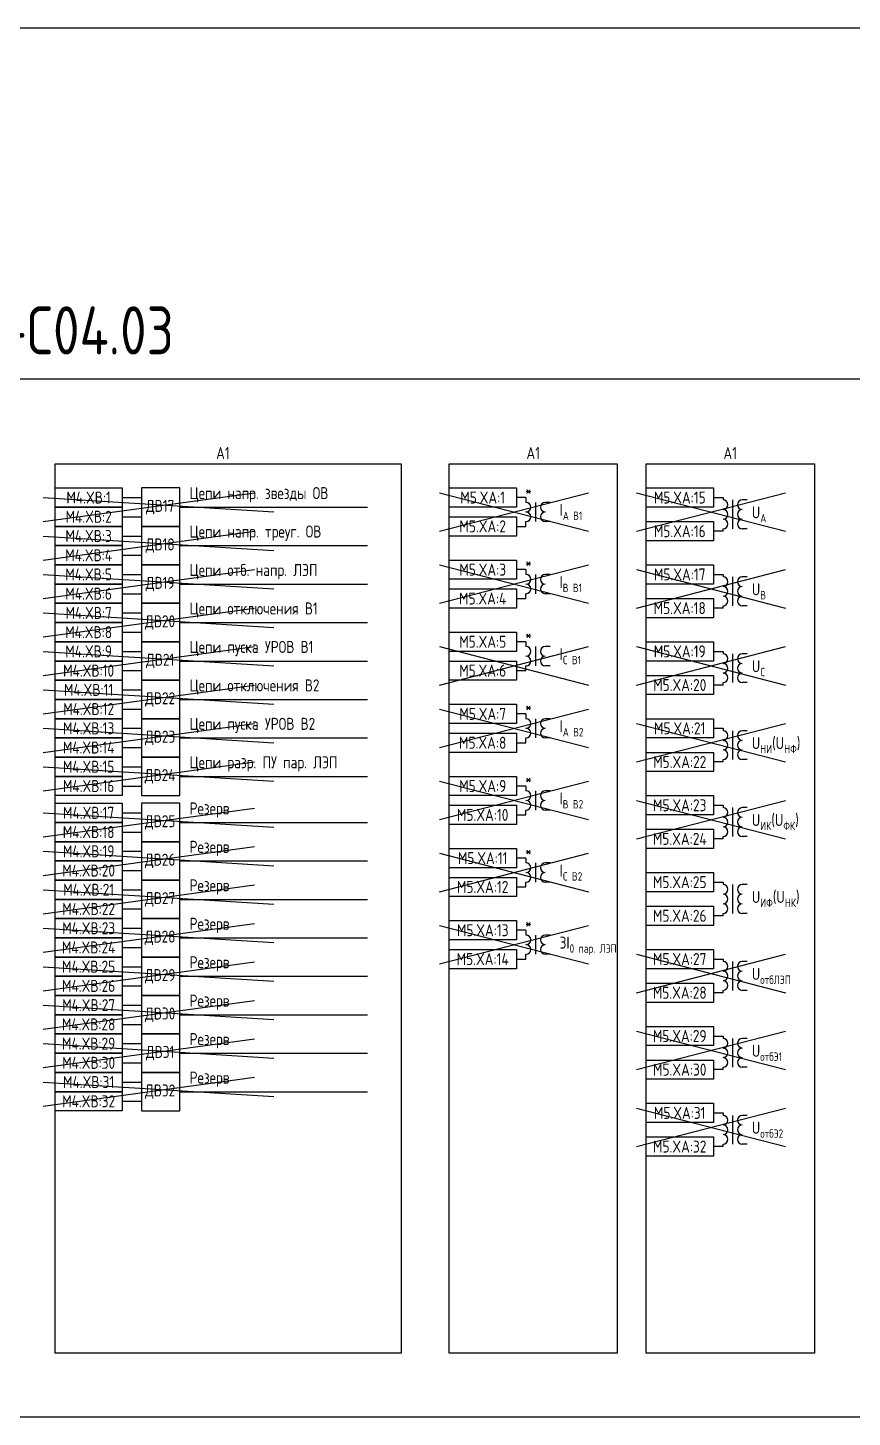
# Model space of a CAD drawing. Header units: millimetres. Extents: x -1036 to 2871, y -90 to 586.
# Drawn here: x -591.5 to -420, y 297 to 586 of the extents above; entities that cross this region are included whole.
import ezdxf

# ---------------------------------------------------------------- set-up
doc = ezdxf.new("R2010")
doc.units = ezdxf.units.MM
doc.styles.add('Gost_type_A', font='GOST_A.TTF')

msp = doc.modelspace()

# ---------------------------------------------------------------- linework, layer by layer
at = {"color": 6}
for p, q in [((-588.36, 483.29), (-544.36, 489.29)), ((-505.88, 489.29), (-474.88, 481.29)), ((-505.88, 481.29), (-474.88, 489.29)), ((-464.88, 489.29), (-433.88, 481.29)), ((-464.88, 481.29), (-433.88, 489.29)), ((-588.36, 488.29), (-540.36, 485.29)), ((-588.36, 475.29), (-544.36, 481.29)), ((-588.36, 480.29), (-540.36, 477.29)), ((-505.88, 474.29), (-474.88, 466.29)), ((-505.88, 466.29), (-474.88, 474.29)), ((-588.36, 467.29), (-544.36, 473.29)), ((-588.36, 472.29), (-540.36, 469.29)), ((-464.88, 473.29), (-433.88, 465.29)), ((-464.88, 465.29), (-433.88, 473.29)), ((-588.36, 459.29), (-544.36, 465.29)), ((-588.36, 464.29), (-540.36, 461.29)), ((-588.36, 451.29), (-544.36, 457.29)), ((-505.88, 457.29), (-474.88, 449.29)), ((-505.88, 449.29), (-474.88, 457.29)), ((-464.88, 457.29), (-433.88, 449.29)), ((-464.88, 449.29), (-433.88, 457.29)), ((-588.36, 456.29), (-540.36, 453.29)), ((-588.36, 443.29), (-544.36, 449.29)), ((-588.36, 448.29), (-540.36, 445.29)), ((-505.88, 444.29), (-474.88, 436.29)), ((-505.88, 436.29), (-474.88, 444.29)), ((-588.36, 435.29), (-544.36, 441.29)), ((-588.36, 440.29), (-540.36, 437.29)), ((-464.88, 441.29), (-433.88, 433.29)), ((-464.88, 433.29), (-433.88, 441.29)), ((-588.36, 427.29), (-544.36, 433.29)), ((-588.36, 432.29), (-540.36, 429.29)), ((-505.88, 429.29), (-474.88, 421.29)), ((-505.88, 421.29), (-474.88, 429.29)), ((-464.88, 425.29), (-433.88, 417.29)), ((-464.88, 417.29), (-433.88, 425.29)), ((-505.88, 414.29), (-474.88, 406.29)), ((-505.88, 406.29), (-474.88, 414.29)), ((-505.88, 399.29), (-474.88, 391.29)), ((-505.88, 391.29), (-474.88, 399.29)), ((-464.88, 393.29), (-433.88, 385.29)), ((-464.88, 385.29), (-433.88, 393.29))]:
    msp.add_line(p, q, dxfattribs=at)
for p, q in [((-571.88, 488.29), (-567.88, 488.29)), ((-559.88, 486.29), (-520.88, 486.29)), ((-487.88, 488.29), (-489.88, 488.29)), ((-571.88, 484.29), (-567.88, 484.29)), ((-571.88, 480.29), (-567.88, 480.29)), ((-489.88, 482.29), (-487.88, 482.29)), ((-559.88, 478.29), (-520.88, 478.29)), ((-571.88, 476.29), (-567.88, 476.29)), ((-571.88, 472.29), (-567.88, 472.29)), ((-487.88, 473.29), (-489.88, 473.29)), ((-571.88, 468.29), (-567.88, 468.29)), ((-559.88, 470.29), (-520.88, 470.29)), ((-489.88, 467.29), (-487.88, 467.29)), ((-571.88, 464.29), (-567.88, 464.29)), ((-571.88, 460.29), (-567.88, 460.29)), ((-559.88, 462.29), (-520.88, 462.29)), ((-487.88, 458.29), (-489.88, 458.29)), ((-571.88, 456.29), (-567.88, 456.29)), ((-559.88, 454.29), (-520.88, 454.29)), ((-571.88, 452.29), (-567.88, 452.29)), ((-489.88, 452.29), (-487.88, 452.29)), ((-571.88, 448.29), (-567.88, 448.29)), ((-559.88, 446.29), (-520.88, 446.29)), ((-571.88, 444.29), (-567.88, 444.29)), ((-487.88, 443.29), (-489.88, 443.29)), ((-571.88, 440.29), (-567.88, 440.29)), ((-559.88, 438.29), (-520.88, 438.29)), ((-489.88, 437.29), (-487.88, 437.29)), ((-571.88, 436.29), (-567.88, 436.29)), ((-571.88, 432.29), (-567.88, 432.29)), ((-571.88, 428.29), (-567.88, 428.29)), ((-559.88, 430.29), (-520.88, 430.29)), ((-487.88, 428.29), (-489.88, 428.29)), ((-571.88, 422.71), (-567.88, 422.71)), ((-489.88, 422.29), (-487.88, 422.29)), ((-559.88, 420.71), (-520.88, 420.71)), ((-571.88, 418.71), (-567.88, 418.71)), ((-571.88, 414.71), (-567.88, 414.71)), ((-487.88, 413.29), (-489.88, 413.29)), ((-571.88, 410.71), (-567.88, 410.71)), ((-559.88, 412.71), (-520.88, 412.71)), ((-571.88, 406.71), (-567.88, 406.71)), ((-559.88, 404.71), (-520.88, 404.71)), ((-489.88, 407.29), (-487.88, 407.29)), ((-571.88, 402.71), (-567.88, 402.71)), ((-571.88, 398.71), (-567.88, 398.71)), ((-559.88, 396.71), (-520.88, 396.71)), ((-487.88, 398.29), (-489.88, 398.29)), ((-571.88, 394.71), (-567.88, 394.71)), ((-571.88, 390.71), (-567.88, 390.71)), ((-489.88, 392.29), (-487.88, 392.29)), ((-559.88, 388.71), (-520.88, 388.71)), ((-571.88, 386.71), (-567.88, 386.71)), ((-571.88, 382.71), (-567.88, 382.71)), ((-571.88, 378.71), (-567.88, 378.71)), ((-559.88, 380.71), (-520.88, 380.71)), ((-571.88, 374.71), (-567.88, 374.71)), ((-571.88, 370.71), (-567.88, 370.71)), ((-559.88, 372.71), (-520.88, 372.71)), ((-571.88, 366.71), (-567.88, 366.71)), ((-559.88, 364.71), (-520.88, 364.71)), ((-571.88, 362.71), (-567.88, 362.71))]:
    msp.add_line(p, q)
at = {"ltscale": 4}
for p, q in [((-487.88, 488.29), (-487.88, 487.29)), ((-487.88, 487.79), (-487.88, 487.29)), ((-485.88, 487.29), (-485.88, 483.29)), ((-485.88, 487.29), (-485.88, 483.29)), ((-482.88, 487.29), (-483.88, 487.29)), ((-482.88, 487.29), (-483.88, 487.29)), ((-448.88, 488.29), (-446.88, 488.29)), ((-446.88, 488.29), (-446.88, 487.79)), ((-446.88, 488.29), (-446.88, 487.79)), ((-444.88, 487.79), (-444.88, 483.79)), ((-444.88, 485.79), (-444.88, 481.79)), ((-441.88, 487.79), (-442.88, 487.79)), ((-487.88, 482.29), (-487.88, 483.29)), ((-482.88, 483.29), (-483.88, 483.29)), ((-482.88, 483.29), (-483.88, 483.29)), ((-446.88, 481.29), (-448.88, 481.29)), ((-446.88, 481.29), (-446.88, 481.79)), ((-441.88, 481.79), (-442.88, 481.79)), ((-487.88, 473.29), (-487.88, 472.29)), ((-487.88, 472.79), (-487.88, 472.29)), ((-485.88, 472.29), (-485.88, 468.29)), ((-485.88, 472.29), (-485.88, 468.29)), ((-482.88, 472.29), (-483.88, 472.29)), ((-482.88, 472.29), (-483.88, 472.29)), ((-448.88, 472.29), (-446.88, 472.29)), ((-446.88, 472.29), (-446.88, 471.79)), ((-446.88, 472.29), (-446.88, 471.79)), ((-444.88, 471.79), (-444.88, 467.79)), ((-441.88, 471.79), (-442.88, 471.79)), ((-487.88, 467.29), (-487.88, 468.29)), ((-482.88, 468.29), (-483.88, 468.29)), ((-482.88, 468.29), (-483.88, 468.29)), ((-444.88, 469.79), (-444.88, 465.79)), ((-446.88, 465.29), (-446.88, 465.79)), ((-441.88, 465.79), (-442.88, 465.79)), ((-446.88, 465.29), (-448.88, 465.29)), ((-487.88, 458.29), (-487.88, 457.29)), ((-487.88, 457.79), (-487.88, 457.29)), ((-485.88, 457.29), (-485.88, 453.29)), ((-485.88, 457.29), (-485.88, 453.29)), ((-482.88, 457.29), (-483.88, 457.29)), ((-482.88, 457.29), (-483.88, 457.29)), ((-448.88, 456.29), (-446.88, 456.29)), ((-446.88, 456.29), (-446.88, 455.79)), ((-446.88, 456.29), (-446.88, 455.79)), ((-444.88, 455.79), (-444.88, 451.79)), ((-444.88, 453.79), (-444.88, 449.79)), ((-441.88, 455.79), (-442.88, 455.79)), ((-487.88, 452.29), (-487.88, 453.29)), ((-482.88, 453.29), (-483.88, 453.29)), ((-482.88, 453.29), (-483.88, 453.29)), ((-446.88, 449.29), (-448.88, 449.29)), ((-446.88, 449.29), (-446.88, 449.79)), ((-441.88, 449.79), (-442.88, 449.79)), ((-487.88, 443.29), (-487.88, 442.29)), ((-487.88, 442.79), (-487.88, 442.29)), ((-485.88, 442.29), (-485.88, 438.29)), ((-485.88, 442.29), (-485.88, 438.29)), ((-482.88, 442.29), (-483.88, 442.29)), ((-482.88, 442.29), (-483.88, 442.29)), ((-448.88, 440.29), (-446.88, 440.29)), ((-446.88, 440.29), (-446.88, 439.79)), ((-446.88, 440.29), (-446.88, 439.79)), ((-444.88, 439.79), (-444.88, 435.79)), ((-441.88, 439.79), (-442.88, 439.79)), ((-487.88, 437.29), (-487.88, 438.29)), ((-482.88, 438.29), (-483.88, 438.29)), ((-482.88, 438.29), (-483.88, 438.29)), ((-444.88, 437.79), (-444.88, 433.79)), ((-446.88, 433.29), (-446.88, 433.79)), ((-441.88, 433.79), (-442.88, 433.79)), ((-446.88, 433.29), (-448.88, 433.29)), ((-487.88, 428.29), (-487.88, 427.29)), ((-487.88, 427.79), (-487.88, 427.29)), ((-485.88, 427.29), (-485.88, 423.29)), ((-485.88, 427.29), (-485.88, 423.29)), ((-482.88, 427.29), (-483.88, 427.29)), ((-482.88, 427.29), (-483.88, 427.29)), ((-487.88, 422.29), (-487.88, 423.29)), ((-482.88, 423.29), (-483.88, 423.29)), ((-482.88, 423.29), (-483.88, 423.29)), ((-448.88, 424.29), (-446.88, 424.29)), ((-446.88, 424.29), (-446.88, 423.79)), ((-446.88, 424.29), (-446.88, 423.79)), ((-444.88, 423.79), (-444.88, 419.79)), ((-441.88, 423.79), (-442.88, 423.79)), ((-444.88, 421.79), (-444.88, 417.79)), ((-446.88, 417.29), (-448.88, 417.29)), ((-446.88, 417.29), (-446.88, 417.79)), ((-441.88, 417.79), (-442.88, 417.79)), ((-487.88, 413.29), (-487.88, 412.29)), ((-487.88, 412.79), (-487.88, 412.29)), ((-485.88, 412.29), (-485.88, 408.29)), ((-485.88, 412.29), (-485.88, 408.29)), ((-482.88, 412.29), (-483.88, 412.29)), ((-482.88, 412.29), (-483.88, 412.29)), ((-487.88, 407.29), (-487.88, 408.29)), ((-482.88, 408.29), (-483.88, 408.29)), ((-482.88, 408.29), (-483.88, 408.29)), ((-448.88, 408.29), (-446.88, 408.29)), ((-446.88, 408.29), (-446.88, 407.79)), ((-446.88, 408.29), (-446.88, 407.79)), ((-444.88, 407.79), (-444.88, 403.79)), ((-441.88, 407.79), (-442.88, 407.79)), ((-444.88, 405.79), (-444.88, 401.79)), ((-446.88, 401.29), (-446.88, 401.79)), ((-441.88, 401.79), (-442.88, 401.79)), ((-446.88, 401.29), (-448.88, 401.29)), ((-487.88, 398.29), (-487.88, 397.29)), ((-487.88, 397.79), (-487.88, 397.29)), ((-485.88, 397.29), (-485.88, 393.29)), ((-485.88, 397.29), (-485.88, 393.29)), ((-482.88, 397.29), (-483.88, 397.29)), ((-482.88, 397.29), (-483.88, 397.29)), ((-487.88, 392.29), (-487.88, 393.29)), ((-482.88, 393.29), (-483.88, 393.29)), ((-482.88, 393.29), (-483.88, 393.29)), ((-448.88, 392.29), (-446.88, 392.29)), ((-446.88, 392.29), (-446.88, 391.79)), ((-446.88, 392.29), (-446.88, 391.79)), ((-444.88, 391.79), (-444.88, 387.79)), ((-441.88, 391.79), (-442.88, 391.79)), ((-444.88, 389.79), (-444.88, 385.79)), ((-446.88, 385.29), (-448.88, 385.29)), ((-446.88, 385.29), (-446.88, 385.79)), ((-441.88, 385.79), (-442.88, 385.79)), ((-448.88, 376.29), (-446.88, 376.29)), ((-446.88, 376.29), (-446.88, 375.79)), ((-446.88, 376.29), (-446.88, 375.79)), ((-444.88, 375.79), (-444.88, 371.79)), ((-441.88, 375.79), (-442.88, 375.79)), ((-444.88, 373.79), (-444.88, 369.79)), ((-446.88, 369.29), (-448.88, 369.29)), ((-446.88, 369.29), (-446.88, 369.79)), ((-441.88, 369.79), (-442.88, 369.79)), ((-448.88, 360.29), (-446.88, 360.29)), ((-446.88, 360.29), (-446.88, 359.79)), ((-446.88, 360.29), (-446.88, 359.79)), ((-444.88, 359.79), (-444.88, 355.79)), ((-441.88, 359.79), (-442.88, 359.79)), ((-444.88, 357.79), (-444.88, 353.79)), ((-446.88, 353.29), (-448.88, 353.29)), ((-446.88, 353.29), (-446.88, 353.79)), ((-441.88, 353.79), (-442.88, 353.79))]:
    msp.add_line(p, q, dxfattribs=at)
at = {"color": 3}
for p, q in [((-588.36, 417.71), (-544.36, 423.71)), ((-588.36, 422.71), (-540.36, 419.71)), ((-588.36, 409.71), (-544.36, 415.71)), ((-588.36, 414.71), (-540.36, 411.71)), ((-588.36, 401.71), (-544.36, 407.71)), ((-588.36, 406.71), (-540.36, 403.71)), ((-588.36, 393.71), (-544.36, 399.71)), ((-588.36, 398.71), (-540.36, 395.71)), ((-588.36, 385.71), (-544.36, 391.71)), ((-588.36, 390.71), (-540.36, 387.71)), ((-588.36, 377.71), (-544.36, 383.71)), ((-588.36, 382.71), (-540.36, 379.71)), ((-588.36, 369.71), (-544.36, 375.71)), ((-464.88, 377.29), (-433.88, 369.29)), ((-464.88, 369.29), (-433.88, 377.29)), ((-588.36, 374.71), (-540.36, 371.71)), ((-588.36, 361.71), (-544.36, 367.71)), ((-588.36, 366.71), (-540.36, 363.71)), ((-464.88, 361.29), (-433.88, 353.29)), ((-464.88, 353.29), (-433.88, 361.29))]:
    msp.add_line(p, q, dxfattribs=at)
for points in [[(-1036, 586), (2871, 586), (2871, -90), (-1036, -90)], [(-840, 513), (-276.11, 513), (-276.11, 297), (-840, 297)], [(-585.88, 495.29), (-513.88, 495.29), (-513.88, 310.29), (-585.88, 310.29)], [(-503.88, 495.29), (-468.88, 495.29), (-468.88, 310.29), (-503.88, 310.29)], [(-462.88, 495.29), (-427.88, 495.29), (-427.88, 310.29), (-462.88, 310.29)], [(-585.88, 490.29), (-571.88, 490.29), (-571.88, 486.29), (-585.88, 486.29)], [(-503.88, 490.29), (-489.88, 490.29), (-489.88, 486.29), (-503.88, 486.29)], [(-462.88, 490.29), (-448.88, 490.29), (-448.88, 486.29), (-462.88, 486.29)], [(-585.88, 486.29), (-571.88, 486.29), (-571.88, 482.29), (-585.88, 482.29)], [(-503.88, 484.29), (-489.88, 484.29), (-489.88, 480.29), (-503.88, 480.29)], [(-462.88, 483.29), (-448.88, 483.29), (-448.88, 479.29), (-462.88, 479.29)], [(-585.88, 482.29), (-571.88, 482.29), (-571.88, 478.29), (-585.88, 478.29)], [(-585.88, 478.29), (-571.88, 478.29), (-571.88, 474.29), (-585.88, 474.29)], [(-585.88, 474.29), (-571.88, 474.29), (-571.88, 470.29), (-585.88, 470.29)], [(-503.88, 475.29), (-489.88, 475.29), (-489.88, 471.29), (-503.88, 471.29)], [(-462.88, 474.29), (-448.88, 474.29), (-448.88, 470.29), (-462.88, 470.29)], [(-585.88, 470.29), (-571.88, 470.29), (-571.88, 466.29), (-585.88, 466.29)], [(-503.88, 469.29), (-489.88, 469.29), (-489.88, 465.29), (-503.88, 465.29)], [(-585.88, 466.29), (-571.88, 466.29), (-571.88, 462.29), (-585.88, 462.29)], [(-462.88, 467.29), (-448.88, 467.29), (-448.88, 463.29), (-462.88, 463.29)], [(-585.88, 462.29), (-571.88, 462.29), (-571.88, 458.29), (-585.88, 458.29)], [(-503.88, 460.29), (-489.88, 460.29), (-489.88, 456.29), (-503.88, 456.29)], [(-585.88, 458.29), (-571.88, 458.29), (-571.88, 454.29), (-585.88, 454.29)], [(-462.88, 458.29), (-448.88, 458.29), (-448.88, 454.29), (-462.88, 454.29)], [(-585.88, 454.29), (-571.88, 454.29), (-571.88, 450.29), (-585.88, 450.29)], [(-503.88, 454.29), (-489.88, 454.29), (-489.88, 450.29), (-503.88, 450.29)], [(-462.88, 451.29), (-448.88, 451.29), (-448.88, 447.29), (-462.88, 447.29)], [(-585.88, 450.29), (-571.88, 450.29), (-571.88, 446.29), (-585.88, 446.29)], [(-585.88, 446.29), (-571.88, 446.29), (-571.88, 442.29), (-585.88, 442.29)], [(-503.88, 445.29), (-489.88, 445.29), (-489.88, 441.29), (-503.88, 441.29)], [(-585.88, 442.29), (-571.88, 442.29), (-571.88, 438.29), (-585.88, 438.29)], [(-462.88, 442.29), (-448.88, 442.29), (-448.88, 438.29), (-462.88, 438.29)], [(-503.88, 439.29), (-489.88, 439.29), (-489.88, 435.29), (-503.88, 435.29)], [(-585.88, 438.29), (-571.88, 438.29), (-571.88, 434.29), (-585.88, 434.29)], [(-585.88, 434.29), (-571.88, 434.29), (-571.88, 430.29), (-585.88, 430.29)], [(-462.88, 435.29), (-448.88, 435.29), (-448.88, 431.29), (-462.88, 431.29)], [(-585.88, 430.29), (-571.88, 430.29), (-571.88, 426.29), (-585.88, 426.29)], [(-503.88, 430.29), (-489.88, 430.29), (-489.88, 426.29), (-503.88, 426.29)], [(-462.88, 426.29), (-448.88, 426.29), (-448.88, 422.29), (-462.88, 422.29)], [(-585.88, 424.71), (-571.88, 424.71), (-571.88, 420.71), (-585.88, 420.71)], [(-503.88, 424.29), (-489.88, 424.29), (-489.88, 420.29), (-503.88, 420.29)], [(-585.88, 420.71), (-571.88, 420.71), (-571.88, 416.71), (-585.88, 416.71)], [(-462.88, 419.29), (-448.88, 419.29), (-448.88, 415.29), (-462.88, 415.29)], [(-585.88, 416.71), (-571.88, 416.71), (-571.88, 412.71), (-585.88, 412.71)], [(-503.88, 415.29), (-489.88, 415.29), (-489.88, 411.29), (-503.88, 411.29)], [(-585.88, 412.71), (-571.88, 412.71), (-571.88, 408.71), (-585.88, 408.71)], [(-585.88, 408.71), (-571.88, 408.71), (-571.88, 404.71), (-585.88, 404.71)], [(-503.88, 409.29), (-489.88, 409.29), (-489.88, 405.29), (-503.88, 405.29)], [(-462.88, 410.29), (-448.88, 410.29), (-448.88, 406.29), (-462.88, 406.29)], [(-585.88, 404.71), (-571.88, 404.71), (-571.88, 400.71), (-585.88, 400.71)], [(-462.88, 403.29), (-448.88, 403.29), (-448.88, 399.29), (-462.88, 399.29)], [(-585.88, 400.71), (-571.88, 400.71), (-571.88, 396.71), (-585.88, 396.71)], [(-503.88, 400.29), (-489.88, 400.29), (-489.88, 396.29), (-503.88, 396.29)], [(-585.88, 396.71), (-571.88, 396.71), (-571.88, 392.71), (-585.88, 392.71)], [(-503.88, 394.29), (-489.88, 394.29), (-489.88, 390.29), (-503.88, 390.29)], [(-462.88, 394.29), (-448.88, 394.29), (-448.88, 390.29), (-462.88, 390.29)], [(-585.88, 392.71), (-571.88, 392.71), (-571.88, 388.71), (-585.88, 388.71)], [(-585.88, 388.71), (-571.88, 388.71), (-571.88, 384.71), (-585.88, 384.71)], [(-462.88, 387.29), (-448.88, 387.29), (-448.88, 383.29), (-462.88, 383.29)], [(-585.88, 384.71), (-571.88, 384.71), (-571.88, 380.71), (-585.88, 380.71)], [(-585.88, 380.71), (-571.88, 380.71), (-571.88, 376.71), (-585.88, 376.71)], [(-585.88, 376.71), (-571.88, 376.71), (-571.88, 372.71), (-585.88, 372.71)], [(-462.88, 378.29), (-448.88, 378.29), (-448.88, 374.29), (-462.88, 374.29)], [(-585.88, 372.71), (-571.88, 372.71), (-571.88, 368.71), (-585.88, 368.71)], [(-462.88, 371.29), (-448.88, 371.29), (-448.88, 367.29), (-462.88, 367.29)], [(-585.88, 368.71), (-571.88, 368.71), (-571.88, 364.71), (-585.88, 364.71)], [(-585.88, 364.71), (-571.88, 364.71), (-571.88, 360.71), (-585.88, 360.71)], [(-462.88, 362.29), (-448.88, 362.29), (-448.88, 358.29), (-462.88, 358.29)], [(-462.88, 355.29), (-448.88, 355.29), (-448.88, 351.29), (-462.88, 351.29)]]:
    msp.add_lwpolyline(points, close=True)
at = {"ltscale": 4}
for points in [[(-567.88, 482.29), (-559.88, 482.29), (-559.88, 490.29), (-567.88, 490.29)], [(-567.88, 474.29), (-559.88, 474.29), (-559.88, 482.29), (-567.88, 482.29)], [(-567.88, 466.29), (-559.88, 466.29), (-559.88, 474.29), (-567.88, 474.29)], [(-567.88, 458.29), (-559.88, 458.29), (-559.88, 466.29), (-567.88, 466.29)], [(-567.88, 450.29), (-559.88, 450.29), (-559.88, 458.29), (-567.88, 458.29)], [(-567.88, 442.29), (-559.88, 442.29), (-559.88, 450.29), (-567.88, 450.29)], [(-567.88, 434.29), (-559.88, 434.29), (-559.88, 442.29), (-567.88, 442.29)], [(-567.88, 426.29), (-559.88, 426.29), (-559.88, 434.29), (-567.88, 434.29)], [(-567.88, 416.71), (-559.88, 416.71), (-559.88, 424.71), (-567.88, 424.71)], [(-567.88, 408.71), (-559.88, 408.71), (-559.88, 416.71), (-567.88, 416.71)], [(-567.88, 400.71), (-559.88, 400.71), (-559.88, 408.71), (-567.88, 408.71)], [(-567.88, 392.71), (-559.88, 392.71), (-559.88, 400.71), (-567.88, 400.71)], [(-567.88, 384.71), (-559.88, 384.71), (-559.88, 392.71), (-567.88, 392.71)], [(-567.88, 376.71), (-559.88, 376.71), (-559.88, 384.71), (-567.88, 384.71)], [(-567.88, 368.71), (-559.88, 368.71), (-559.88, 376.71), (-567.88, 376.71)], [(-567.88, 360.71), (-559.88, 360.71), (-559.88, 368.71), (-567.88, 368.71)]]:
    msp.add_lwpolyline(points, close=True, dxfattribs=at)
for centre, start, end in [((-487.88, 486.29), 270, 90), ((-487.88, 486.29), 270, 90), ((-483.88, 486.29), 90, 270), ((-483.88, 486.29), 90, 270), ((-446.88, 486.79), 270, 90), ((-446.88, 484.79), 270, 90), ((-442.88, 486.79), 90, 270), ((-442.88, 486.79), 90, 270), ((-442.88, 484.79), 90, 270), ((-442.88, 484.79), 90, 270), ((-487.88, 484.29), 270, 90), ((-487.88, 484.29), 270, 90), ((-483.88, 484.29), 90, 270), ((-483.88, 484.29), 90, 270), ((-446.88, 482.79), 270, 90), ((-442.88, 482.79), 90, 270), ((-487.88, 471.29), 270, 90), ((-487.88, 471.29), 270, 90), ((-483.88, 471.29), 90, 270), ((-483.88, 471.29), 90, 270), ((-446.88, 470.79), 270, 90), ((-442.88, 470.79), 90, 270), ((-442.88, 470.79), 90, 270), ((-487.88, 469.29), 270, 90), ((-487.88, 469.29), 270, 90), ((-483.88, 469.29), 90, 270), ((-483.88, 469.29), 90, 270), ((-446.88, 468.79), 270, 90), ((-442.88, 468.79), 90, 270), ((-442.88, 468.79), 90, 270), ((-446.88, 466.79), 270, 90), ((-442.88, 466.79), 90, 270), ((-487.88, 456.29), 270, 90), ((-487.88, 456.29), 270, 90), ((-483.88, 456.29), 90, 270), ((-483.88, 456.29), 90, 270), ((-487.88, 454.29), 270, 90), ((-487.88, 454.29), 270, 90), ((-483.88, 454.29), 90, 270), ((-483.88, 454.29), 90, 270), ((-446.88, 454.79), 270, 90), ((-446.88, 452.79), 270, 90), ((-442.88, 454.79), 90, 270), ((-442.88, 454.79), 90, 270), ((-442.88, 452.79), 90, 270), ((-442.88, 452.79), 90, 270), ((-446.88, 450.79), 270, 90), ((-442.88, 450.79), 90, 270), ((-487.88, 441.29), 270, 90), ((-487.88, 441.29), 270, 90), ((-483.88, 441.29), 90, 270), ((-483.88, 441.29), 90, 270), ((-487.88, 439.29), 270, 90), ((-487.88, 439.29), 270, 90), ((-483.88, 439.29), 90, 270), ((-483.88, 439.29), 90, 270), ((-446.88, 438.79), 270, 90), ((-442.88, 438.79), 90, 270), ((-442.88, 438.79), 90, 270), ((-446.88, 436.79), 270, 90), ((-442.88, 436.79), 90, 270), ((-442.88, 436.79), 90, 270), ((-446.88, 434.79), 270, 90), ((-442.88, 434.79), 90, 270), ((-487.88, 426.29), 270, 90), ((-487.88, 426.29), 270, 90), ((-487.88, 424.29), 270, 90), ((-487.88, 424.29), 270, 90), ((-483.88, 426.29), 90, 270), ((-483.88, 426.29), 90, 270), ((-483.88, 424.29), 90, 270), ((-483.88, 424.29), 90, 270), ((-446.88, 422.79), 270, 90), ((-442.88, 422.79), 90, 270), ((-442.88, 422.79), 90, 270), ((-446.88, 420.79), 270, 90), ((-446.88, 418.79), 270, 90), ((-442.88, 420.79), 90, 270), ((-442.88, 420.79), 90, 270), ((-442.88, 418.79), 90, 270), ((-487.88, 411.29), 270, 90), ((-487.88, 411.29), 270, 90), ((-483.88, 411.29), 90, 270), ((-483.88, 411.29), 90, 270), ((-487.88, 409.29), 270, 90), ((-487.88, 409.29), 270, 90), ((-483.88, 409.29), 90, 270), ((-483.88, 409.29), 90, 270), ((-446.88, 406.79), 270, 90), ((-442.88, 406.79), 90, 270), ((-442.88, 406.79), 90, 270), ((-446.88, 404.79), 270, 90), ((-442.88, 404.79), 90, 270), ((-442.88, 404.79), 90, 270), ((-446.88, 402.79), 270, 90), ((-442.88, 402.79), 90, 270), ((-487.88, 396.29), 270, 90), ((-487.88, 396.29), 270, 90), ((-483.88, 396.29), 90, 270), ((-483.88, 396.29), 90, 270), ((-487.88, 394.29), 270, 90), ((-487.88, 394.29), 270, 90), ((-483.88, 394.29), 90, 270), ((-483.88, 394.29), 90, 270), ((-446.88, 390.79), 270, 90), ((-442.88, 390.79), 90, 270), ((-442.88, 390.79), 90, 270), ((-446.88, 388.79), 270, 90), ((-446.88, 386.79), 270, 90), ((-442.88, 388.79), 90, 270), ((-442.88, 388.79), 90, 270), ((-442.88, 386.79), 90, 270), ((-446.88, 374.79), 270, 90), ((-442.88, 374.79), 90, 270), ((-442.88, 374.79), 90, 270), ((-446.88, 372.79), 270, 90), ((-442.88, 372.79), 90, 270), ((-442.88, 372.79), 90, 270), ((-446.88, 370.79), 270, 90), ((-442.88, 370.79), 90, 270), ((-446.88, 358.79), 270, 90), ((-442.88, 358.79), 90, 270), ((-442.88, 358.79), 90, 270), ((-446.88, 356.79), 270, 90), ((-446.88, 354.79), 270, 90), ((-442.88, 356.79), 90, 270), ((-442.88, 356.79), 90, 270), ((-442.88, 354.79), 90, 270)]:
    msp.add_arc(centre, 1, start, end, dxfattribs=at)

# ---------------------------------------------------------------- texts
at = {"line_spacing_factor": 0.9, "style": 'Gost_type_A'}
for s, insert, char_height, width, attachment_point in [('ЮНИТ-М510-ДЗЛ-Р102-К103-В101-В101-М179.0700-С04.03', (-840, 516), 10, 855, 7), ('A1', (-550.94, 496.29), 2.5, 73.8762, 8), ('A1', (-486.38, 496.29), 2.5, 35, 8), ('A1', (-445.38, 496.29), 2.5, 35, 8)]:
    msp.add_mtext(s, dxfattribs=dict(at, insert=insert, char_height=char_height, width=width, attachment_point=attachment_point))
at = {"char_height": 2.5, "style": 'Gost_type_A'}
for s, insert, width, attachment_point in [('M4.XВ:1', (-578.88, 488.29), 14, 5), ('Цепи напр. звезды ОВ', (-557.88, 487.29), 27.8465, 7), ('M5.XA:1', (-496.88, 488.29), 14, 5), ('*', (-487.38, 489.79), 3, 5), ('M5.XA:15', (-455.88, 488.29), 14, 5), ('M4.XВ:2', (-578.88, 484.29), 14, 5), ('ДВ17', (-564, 486.29), 7.7588, 5), ('\\A1;I{\\H0.7x;\\S^ A B1;}', (-480.88, 485.29), 8, 4), ('\\A1;U{\\H0.7x;\\S^ A;}', (-440.88, 484.79), 12, 4), ('M5.XA:2', (-496.89, 482.29), 14.018, 5), ('M4.XВ:3', (-578.88, 480.29), 14, 5), ('ДВ18', (-564, 478.29), 7.7588, 5), ('Цепи напр. треуг. ОВ', (-557.88, 479.29), 27.8465, 7), ('M5.XA:16', (-455.89, 481.29), 14.018, 5), ('M4.XВ:4', (-578.88, 476.29), 14, 5), ('Цепи отб. напр. ЛЭП', (-557.88, 471.29), 27.8465, 7), ('M5.XA:3', (-496.88, 473.29), 14, 5), ('*', (-487.38, 474.79), 3, 5), ('M4.XВ:5', (-578.88, 472.29), 14, 5), ('ДВ19', (-564, 470.29), 7.7588, 5), ('\\A1;I{\\H0.7x;\\S^ B B1;}', (-480.88, 470.29), 8, 4), ('M5.XA:17', (-455.89, 472.29), 14.018, 5), ('M4.XВ:6', (-578.88, 468.29), 14, 5), ('M5.XA:4', (-496.89, 467.28), 14.018, 5), ('\\A1;U{\\H0.7x;\\S^ B;}', (-440.88, 468.79), 12, 4), ('M4.XВ:7', (-578.88, 464.29), 14, 5), ('Цепи отключения В1', (-557.88, 463.29), 27.8465, 7), ('M5.XA:18', (-455.89, 465.29), 14.018, 5), ('ДВ20', (-564, 462.29), 7.7588, 5), ('M4.XВ:8', (-578.88, 460.29), 14, 5), ('M5.XA:5', (-496.88, 458.29), 14, 5), ('*', (-487.38, 459.79), 3, 5), ('M4.XВ:9', (-578.88, 456.29), 14, 5), ('Цепи пуска УРОВ В1', (-557.88, 455.29), 27.8465, 7), ('\\A1;I{\\H0.7x;\\S^ C B1;}', (-480.88, 455.29), 8, 4), ('M5.XA:19', (-455.89, 456.29), 14.018, 5), ('ДВ21', (-564, 454.29), 7.7588, 5), ('\\A1;U{\\H0.7x;\\S^ C;}', (-440.88, 452.79), 12, 4), ('M4.XВ:10', (-578.88, 452.29), 14, 5), ('M5.XA:6', (-496.89, 452.28), 14.018, 5), ('M4.XВ:11', (-578.88, 448.29), 14, 5), ('Цепи отключения В2', (-557.88, 447.29), 27.8465, 7), ('M5.XA:20', (-455.89, 449.29), 14.018, 5), ('M4.XВ:12', (-578.88, 444.29), 14, 5), ('ДВ22', (-564, 446.29), 7.7588, 5), ('Цепи пуска УРОВ В2', (-557.88, 439.29), 27.8465, 7), ('M5.XA:7', (-496.88, 443.29), 14, 5), ('*', (-487.38, 444.79), 3, 5), ('M4.XВ:13', (-578.88, 440.29), 14, 5), ('ДВ23', (-564, 438.29), 7.7588, 5), ('\\A1;I{\\H0.7x;\\S^ A B2;}', (-480.88, 440.29), 8, 4), ('M5.XA:21', (-455.89, 440.29), 14.018, 5), ('M4.XВ:14', (-578.88, 436.29), 14, 5), ('M5.XA:8', (-496.89, 437.28), 14.018, 5), ('\\A1;U{\\H0.7x;\\S^ НИ;}(U{\\H0.7x;\\S^ НФ;})', (-440.88, 436.79), 12, 4), ('M4.XВ:15', (-578.88, 432.29), 14, 5), ('Цепи разр. ПУ пар. ЛЭП', (-557.88, 431.29), 37.8124, 7), ('M5.XA:22', (-455.89, 433.29), 14.018, 5), ('ДВ24', (-564, 430.29), 7.7588, 5), ('M4.XВ:16', (-578.88, 428.29), 14, 5), ('M5.XA:9', (-496.88, 428.29), 14, 5), ('*', (-487.38, 429.79), 3, 5), ('Резерв', (-557.88, 421.71), 27.8465, 7), ('\\A1;I{\\H0.7x;\\S^ B B2;}', (-480.88, 425.29), 8, 4), ('M5.XA:23', (-455.89, 424.29), 14.018, 5), ('M4.XВ:17', (-578.88, 422.71), 14, 5), ('ДВ25', (-564, 420.71), 7.7588, 5), ('M5.XA:10', (-496.89, 422.28), 14.018, 5), ('\\A1;U{\\H0.7x;\\S^ ИК;}(U{\\H0.7x;\\S^ ФК;})', (-440.88, 420.79), 12, 4), ('M4.XВ:18', (-578.88, 418.71), 14, 5), ('Резерв', (-557.88, 413.71), 27.8465, 7), ('M5.XA:24', (-455.89, 417.29), 14.018, 5), ('M4.XВ:19', (-578.88, 414.71), 14, 5), ('ДВ26', (-564, 412.71), 7.7588, 5), ('M5.XA:11', (-496.88, 413.29), 14, 5), ('*', (-487.38, 414.79), 3, 5), ('M4.XВ:20', (-578.88, 410.71), 14, 5), ('\\A1;I{\\H0.7x;\\S^ C B2;}', (-480.88, 410.29), 8, 4), ('M4.XВ:21', (-578.88, 406.71), 14, 5), ('Резерв', (-557.88, 405.71), 27.8465, 7), ('M5.XA:12', (-496.89, 407.29), 14.018, 5), ('M5.XA:25', (-455.89, 408.29), 14.018, 5), ('ДВ27', (-564, 404.71), 7.7588, 5), ('\\A1;U{\\H0.7x;\\S^ ИФ;}(U{\\H0.7x;\\S^ НК;})', (-440.88, 404.79), 12, 4), ('M4.XВ:22', (-578.88, 402.71), 14, 5), ('M5.XA:26', (-455.89, 401.29), 14.018, 5), ('M4.XВ:23', (-578.88, 398.71), 14, 5), ('Резерв', (-557.88, 397.71), 27.8465, 7), ('M5.XA:13', (-496.88, 398.29), 14, 5), ('*', (-487.38, 399.79), 3, 5), ('M4.XВ:24', (-578.88, 394.71), 14, 5), ('ДВ28', (-564, 396.71), 7.7588, 5), ('\\A1;3I{\\H0.7x;\\S^ 0 пар. ЛЭП;}', (-480.88, 395.29), 14.005, 4), ('M5.XA:14', (-496.89, 392.29), 14.018, 5), ('M5.XA:27', (-455.89, 392.29), 14.018, 5), ('M4.XВ:25', (-578.88, 390.71), 14, 5), ('ДВ29', (-564, 388.71), 7.7588, 5), ('Резерв', (-557.88, 389.71), 27.8465, 7), ('\\A1;U{\\H0.7x;\\S^ отбЛЭП;}', (-440.88, 388.79), 12, 4), ('M4.XВ:26', (-578.88, 386.71), 14, 5), ('Резерв', (-557.88, 381.71), 27.8465, 7), ('M5.XA:28', (-455.89, 385.29), 14.018, 5), ('M4.XВ:27', (-578.88, 382.71), 14, 5), ('ДВ30', (-564, 380.71), 7.7588, 5), ('M4.XВ:28', (-578.88, 378.71), 14, 5), ('M4.XВ:29', (-578.88, 374.71), 14, 5), ('Резерв', (-557.88, 373.71), 27.8465, 7), ('M5.XA:29', (-455.89, 376.29), 14.018, 5), ('ДВ31', (-564, 372.71), 7.7588, 5), ('\\A1;U{\\H0.7x;\\S^ отбЭ1;}', (-440.88, 372.79), 12, 4), ('M4.XВ:30', (-578.88, 370.71), 14, 5), ('M5.XA:30', (-455.89, 369.29), 14.018, 5), ('M4.XВ:31', (-578.88, 366.71), 14, 5), ('Резерв', (-557.88, 365.71), 27.8465, 7), ('ДВ32', (-564, 364.71), 7.7588, 5), ('M4.XВ:32', (-578.88, 362.71), 14, 5), ('M5.XA:31', (-455.89, 360.29), 14.018, 5), ('\\A1;U{\\H0.7x;\\S^ отбЭ2;}', (-440.88, 356.79), 12, 4), ('M5.XA:32', (-455.89, 353.29), 14.018, 5)]:
    msp.add_mtext(s, dxfattribs=dict(at, insert=insert, width=width, attachment_point=attachment_point))

doc.saveas('drawing.dxf')
